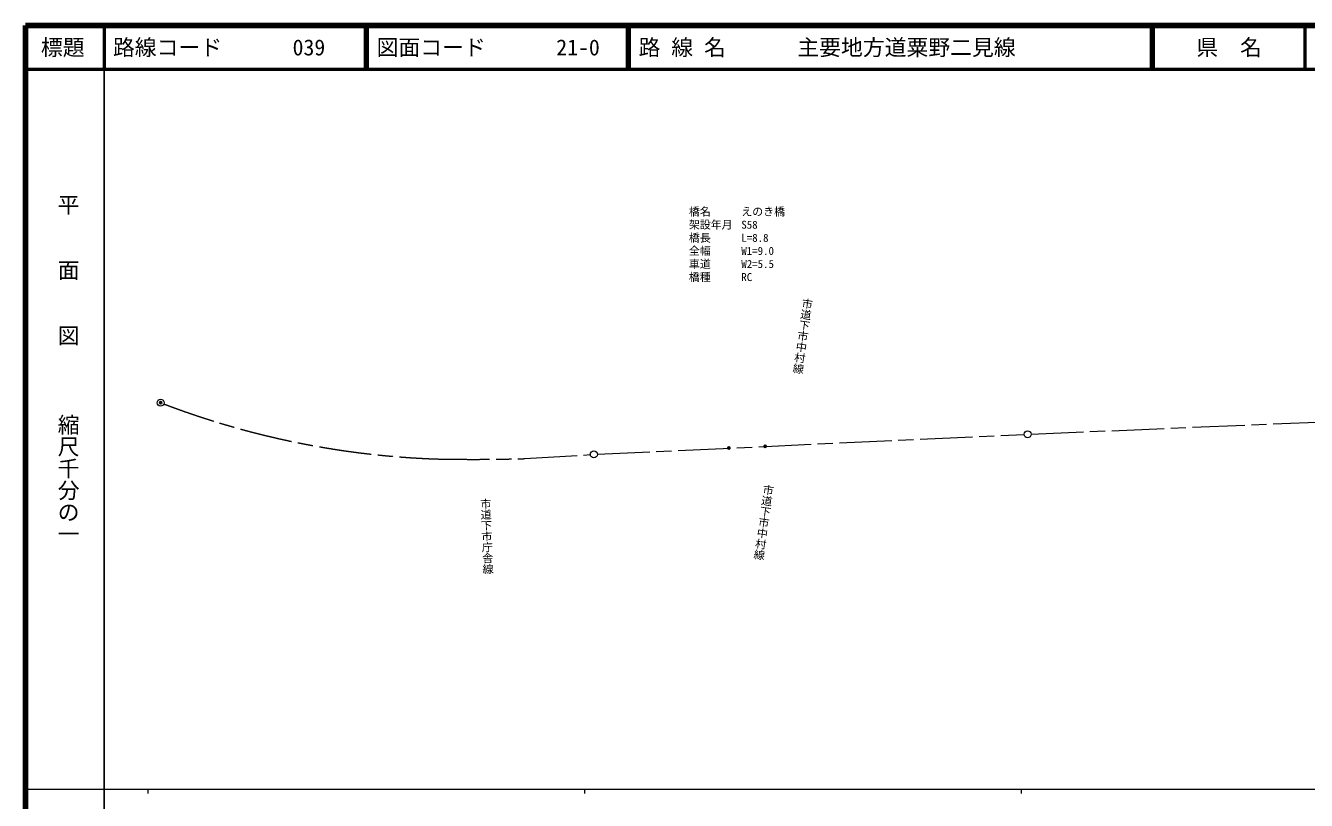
# Model space of a CAD drawing. Units: millimetres, scale not verified. Extents: x 40000 to 680000, y 20000 to 380000.
# Drawn here: x 40000 to 333320, y 202409 to 380000 of the extents above; entities that cross this region are included whole.
import ezdxf
from ezdxf.enums import TextEntityAlignment as Align

# ---------------------------------------------------------------- set-up
doc = ezdxf.new("R2010")
doc.units = ezdxf.units.MM
doc.header["$LTSCALE"] = 1000
doc.header["$PDMODE"] = 32
doc.header["$PDSIZE"] = 500
doc.linetypes.add('CHAIN', pattern=[18.5, 12, -1.5, 3.5, -1.5])
for name, color, linetype, lineweight in [('M-BMK', 2, 'CHAIN', 13), ('M-BMK-SRVR', 3, 'Continuous', 13), ('M-STR-HTXT', 7, 'Continuous', 13), ('M-TTL', 2, 'Continuous', 140), ('M-TTL-BAND', 7, 'Continuous', 13), ('M-TTL-LINE', 7, 'Continuous', 50), ('M-TTL-TXT', 7, 'Continuous', 13)]:
    doc.layers.add(name, color=color, linetype=linetype, lineweight=lineweight)
doc.layers.add('M-BMK-HTXT', color=7, linetype='Continuous')
doc.layers.add('M-OTRS', color=6, linetype='Continuous')
doc.styles.add('@ＭＳ ゴシック', font='')
doc.styles.add('ＭＳ ゴシック', font='')
doc.styles.get('@ＭＳ ゴシック').set_extended_font_data('@MS Gothic')
doc.styles.get('ＭＳ ゴシック').set_extended_font_data('MS Gothic')

msp = doc.modelspace()

# ---------------------------------------------------------------- linework, layer by layer
at = {"layer": 'M-BMK'}
for p, q in [((270271, 286372), (368427, 290489)), ((170938, 281757), (268672, 286301)), ((154302, 280743), (169340, 281671))]:
    msp.add_line(p, q, dxfattribs=at)
for centre, radius, start, end in [((140783, 474665), 194111, 249.14015, 268.06931), ((142599, 704855), 424273, 268.87159, 271.58074)]:
    msp.add_arc(centre, radius, start, end, dxfattribs=at)
at = {"layer": 'M-BMK-SRVR'}
for centre in [(70916, 293563), (269471, 286339), (170139, 281720)]:
    msp.add_circle(centre, 800, dxfattribs=at)
at = {"layer": 'M-OTRS'}
for p in [(70916, 293563), (201042, 283165), (209370, 283548)]:
    msp.add_point(p, dxfattribs=at)
at = {"layer": 'M-TTL'}
for p, q in [((40000, 380000), (40000, 20000)), ((680000, 380000), (40000, 380000))]:
    msp.add_line(p, q, dxfattribs=at)
at = {"layer": 'M-TTL-BAND', "lineweight": 25}
msp.add_line((58000, 370000), (58000, 20000), dxfattribs=at)
at = {"layer": 'M-TTL-BAND'}
for p, q in [((40000, 205000), (579000, 205000)), ((68000, 205000), (68000, 204000)), ((168000, 205000), (168000, 204000)), ((268000, 205000), (268000, 204000))]:
    msp.add_line(p, q, dxfattribs=at)
at = {"layer": 'M-TTL-LINE'}
for p, q in [((58000, 380000), (58000, 370000)), ((117750, 380000), (117750, 370000)), ((118250, 380000), (118250, 370000)), ((177750, 380000), (177750, 370000)), ((178250, 380000), (178250, 370000)), ((297750, 380000), (297750, 370000)), ((298250, 380000), (298250, 370000)), ((333000, 380000), (333000, 370000)), ((40000, 370000), (680000, 370000))]:
    msp.add_line(p, q, dxfattribs=at)

# ---------------------------------------------------------------- texts
at = {"layer": 'M-BMK-HTXT', "style": '@ＭＳ ゴシック'}
for s, rotation, p in [('市道下市中村線', 262.123, (215306, 300350)), ('市道下市中村線', 262.123, (206363, 257669)), ('市道下市庁舎線', 272.049, (144435, 254143))]:
    msp.add_text(s, height=1833, rotation=rotation, dxfattribs=at).set_placement(p, align=Align.BOTTOM_RIGHT)
at = {"layer": 'M-STR-HTXT', "style": 'ＭＳ ゴシック'}
for s, p in [('橋名', (191908, 335892)), ('えのき橋', (203908, 335892)), ('架設年月', (191908, 332892)), ('S58', (203908, 332892)), ('橋長', (191908, 329892)), ('L=8.8', (203908, 329892)), ('全幅', (191908, 326892)), ('W1=9.0', (203908, 326892)), ('車道', (191908, 323892)), ('W2=5.5', (203908, 323892)), ('橋種', (191908, 320892)), ('RC', (203908, 320892))]:
    msp.add_text(s, height=1833, dxfattribs=at).set_placement(p, align=Align.BOTTOM_LEFT)
at = {"layer": 'M-TTL-BAND', "style": '@ＭＳ ゴシック'}
for s, p in [('平\u3000\u3000面\u3000\u3000図', (49777, 306475)), ('縮尺千分の一', (49777, 261030))]:
    msp.add_text(s, height=3666, rotation=270, dxfattribs=at).set_placement(p, align=Align.MIDDLE_RIGHT)
at = {"layer": 'M-TTL-TXT', "style": 'ＭＳ ゴシック'}
for s, p in [('標題', (48500, 375000)), ('県\u3000名', (315625, 375000))]:
    msp.add_text(s, height=3666, dxfattribs=at).set_placement(p, align=Align.MIDDLE_CENTER)
for s, p in [('路線コード', (60000, 375000)), ('039', (101142, 375000)), ('図面コード', (120380, 375000)), ('21-0', (161521, 375000)), ('路 線 名', (180380, 375000)), ('主要地方道粟野二見線', (216734, 375000))]:
    msp.add_text(s, height=3666, dxfattribs=at).set_placement(p, align=Align.MIDDLE_LEFT)

doc.saveas('drawing.dxf')
